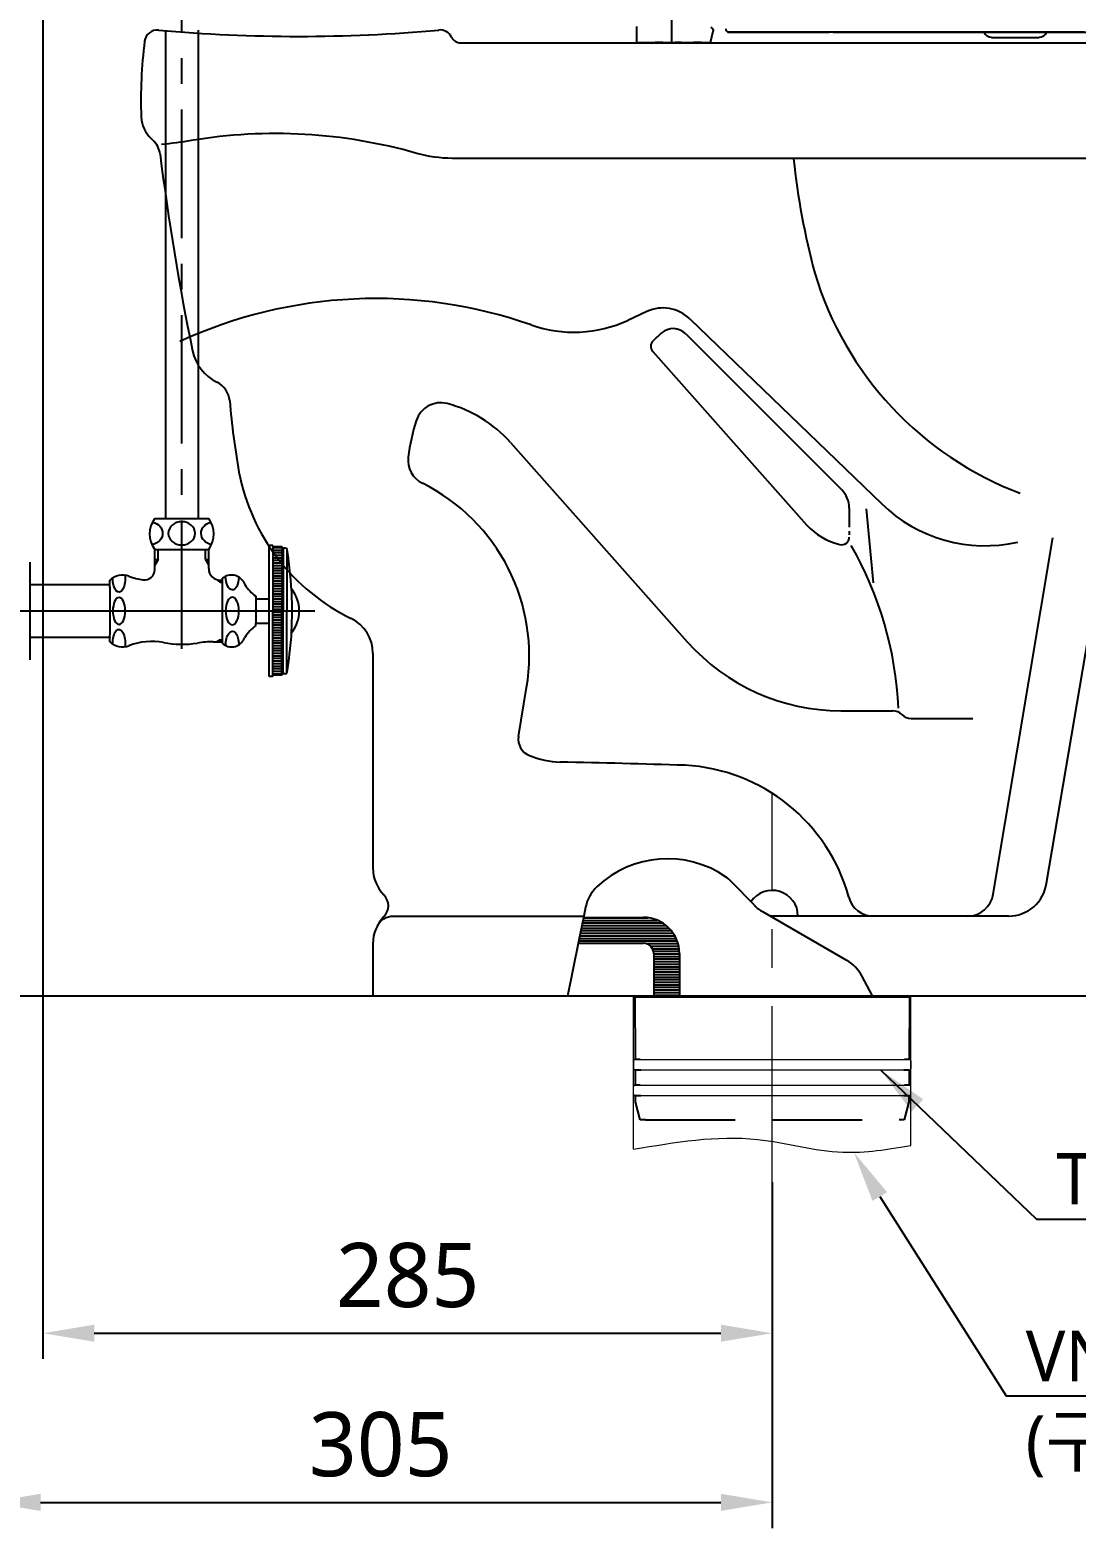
# Model space of a CAD drawing. Extents: x 498 to 2697, y -46 to 2222.
# Drawn here: x 713 to 1120, y -46 to 538 of the extents above; entities that cross this region are included whole.
import ezdxf

# ---------------------------------------------------------------- set-up
doc = ezdxf.new("R2010")
doc.units = 0
doc.header["$LTSCALE"] = 20
doc.header["$MEASUREMENT"] = 0
doc.linetypes.add('CENTER', pattern=[2, 1.25, -0.25, 0.25, -0.25])
doc.linetypes.add('HIDDEN', pattern=[0.375, 0.25, -0.125])
doc.layers.get('0').update_dxf_attribs({"linetype": 'CONTINUOUS'})
doc.layers.get('DEFPOINTS').update_dxf_attribs({"linetype": 'CONTINUOUS'})
for name, color, linetype in [('1', 1, 'CONTINUOUS'), ('2', 2, 'CONTINUOUS'), ('3', 3, 'CONTINUOUS'), ('4', 4, 'CONTINUOUS'), ('6', 6, 'CONTINUOUS'), ('CEN', 1, 'CENTER'), ('CENTER', 2, 'CENTER')]:
    doc.layers.add(name, color=color, linetype=linetype)
doc.styles.add('ROMANS', font='romans')
doc.styles.get("Standard").update_dxf_attribs({"font": 'NanumGothic.ttf'})
doc.dimstyles.get("Standard").update_dxf_attribs({"dimtxt": 2.5, "dimasz": 2, "dimexe": 2, "dimexo": 1, "dimgap": 1.5, "dimtad": 1, "dimdec": 0, "dimlfac": 10, "dimrnd": 0.5, "dimzin": 0, "dimdsep": 46, "dimtxsty": 'Standard', "dimcen": 0, "dimclrd": 7, "dimclrt": 2, "dimadec": 0, "dimazin": 0, "dimtfac": 1, "dimtdec": 0, "dimtofl": 0, "dimtmove": 0, "dimatfit": 3, "dimfxl": 0, "dimtolj": 1, "dimtzin": 0, "dimarcsym": 0})

# ---------------------------------------------------------------- blocks, each defined once
blk = doc.blocks.new('*X0')
at = {"color": 0}
for p, q in [((1041.83, 977), (1066.89, 977)), ((1040.8, 972), (1075.83, 972)), ((1041.01, 973), (1074.92, 973)), ((1041.21, 974), (1073.82, 974)), ((1041.42, 975), (1072.42, 975)), ((1041.62, 976), (1070.5, 976)), ((1039.98, 968), (1078.12, 968)), ((1040.19, 969), (1077.7, 969)), ((1040.39, 970), (1077.19, 970)), ((1040.6, 971), (1076.57, 971)), ((1066, 967), (1078.45, 967)), ((1067.78, 966), (1078.7, 966)), ((1068.53, 965), (1078.87, 965)), ((1068.9, 964), (1078.97, 964)), ((1068.99, 963), (1078.99, 963)), ((1068.99, 962), (1078.99, 962)), ((1068.99, 961), (1078.99, 961)), ((1068.99, 960), (1078.99, 960)), ((1068.99, 959), (1078.99, 959)), ((1068.99, 958), (1078.99, 958)), ((1068.99, 957), (1078.99, 957)), ((1068.99, 956), (1078.99, 956)), ((1068.99, 955), (1078.99, 955)), ((1068.99, 954), (1078.99, 954)), ((1068.99, 953), (1078.99, 953)), ((1068.99, 952), (1078.99, 952)), ((1068.99, 951), (1078.99, 951)), ((1068.99, 950), (1078.99, 950)), ((1068.99, 949), (1078.99, 949)), ((1068.99, 948), (1078.99, 948)), ((1068.99, 947), (1078.99, 947))]:
    blk.add_line(p, q, dxfattribs=at)
blk = doc.blocks.new('*D3')
at = {"layer": '3', "color": 3, "lineweight": -2}
for p, q in [((771.94, 931.05), (526.75, 931.05)), ((536.75, 181.21), (536.75, 911.05)), ((651.75, 161.21), (526.75, 161.21))]:
    blk.add_line(p, q, dxfattribs=at)
at = {"layer": '3', "color": 3}
for points in [[(533.42, 911.05), (540.09, 911.05), (536.75, 931.05)], [(533.42, 181.21), (540.09, 181.21), (536.75, 161.21)]]:
    blk.add_solid(points, dxfattribs=at)
at = {"layer": 'DEFPOINTS', "color": 0}
for p in [(536.75, 931.05), (771.94, 931.05), (651.75, 161.21)]:
    blk.add_point(p, dxfattribs=at)
at = {"layer": '3', "color": 2, "insert": (514.25, 546.13), "char_height": 25, "attachment_point": 5, "rotation": 90}
blk.add_mtext('\\A1;770', dxfattribs=at)
blk = doc.blocks.new('*D5')
at = {"color": 3, "lineweight": -2}
for p, q in [((696.75, 161.21), (696.75, -46.07)), ((1001.75, 88.68), (1001.75, -46.07)), ((716.75, -36.07), (981.75, -36.07))]:
    blk.add_line(p, q, dxfattribs=at)
at = {"color": 3}
for points in [[(716.75, -32.73), (716.75, -39.4), (696.75, -36.07)], [(981.75, -32.73), (981.75, -39.4), (1001.75, -36.07)]]:
    blk.add_solid(points, dxfattribs=at)
at = {"layer": 'DEFPOINTS', "color": 0}
for p in [(696.75, 161.21), (1001.75, 88.68), (1001.75, -36.07)]:
    blk.add_point(p, dxfattribs=at)
at = {"color": 2, "insert": (849.25, -13.57), "char_height": 25, "attachment_point": 5}
blk.add_mtext('\\A1;305', dxfattribs=at)
blk = doc.blocks.new('A$C67E6698E')
at = {"color": 2}
for p, q in [((486.02, 0), (486.02, 6.38)), ((329.33, 2.1), (329.32, 2.1)), ((333.58, 2.1), (329.33, 2.1)), ((340.02, 2.1), (333.58, 2.1)), ((345.62, 2.1), (340.02, 2.1)), ((347.86, 2.1), (345.62, 2.1)), ((456.38, 4.38), (457.5, 0)), ((457.5, 0), (459.26, 0)), ((459.26, 0), (460.95, 0.1)), ((460.95, 0.1), (463.95, 0.1)), ((475.95, 0.1), (478.95, 0.1)), ((478.95, 0.1), (480.64, 0)), ((480.64, 0), (486.02, 0))]:
    blk.add_line(p, q, dxfattribs=at)
for points in [[(457.21, 6.12), (456.89, 5.92), (456.56, 5.54), (456.37, 5.08), (456.35, 4.96)], [(329.47, 4.1), (325.52, 4.1), (320.95, 4.1), (316.56, 4.1), (312.14, 4.1), (310.08, 4.1), (308.02, 4.1), (305.9, 4.1), (303.76, 4.1), (302.18, 4.1)], [(311.78, 4.13), (315.44, 4.13), (323.46, 4.13), (331.44, 4.13), (339.36, 4.13), (347.22, 4.13), (354.99, 4.13), (362.69, 4.13), (366.55, 4.13)], [(331.61, 4.1), (329.47, 4.1)], [(340.38, 4.1), (338.07, 4.1), (333.73, 4.1), (331.61, 4.1)], [(343.19, 4.1), (342.7, 4.1), (340.38, 4.1)], [(394.14, 4.1), (391.16, 4.1), (385.31, 4.1), (379.57, 4.1), (373.88, 4.1), (368.28, 4.1), (362.73, 4.1), (357.57, 4.1), (352.48, 4.1), (347.53, 4.1), (343.19, 4.1)], [(366.55, 4.13), (370.29, 4.13), (374.06, 4.13)], [(374.06, 4.13), (377.81, 4.13), (378.56, 4.13)], [(378.56, 4.13), (382.57, 4.13), (387.29, 4.13), (391.97, 4.13), (396.61, 4.13), (401.19, 4.13), (405.56, 4.13), (409.67, 4.13), (411.03, 4.13), (412.36, 4.13), (413.66, 4.13), (415.07, 4.13), (416.67, 4.13), (418.43, 4.13), (420.36, 4.13), (422.48, 4.13), (424.77, 4.13), (427.71, 4.13), (430.89, 4.13), (434.29, 4.13), (437.91, 4.13), (441.73, 4.13), (445.74, 4.13)], [(398.49, 4.1), (397.1, 4.1), (394.14, 4.1)], [(409.57, 4.1), (408.78, 4.1), (402.84, 4.1), (398.49, 4.1)], [(414.35, 4.1), (411.13, 4.1)], [(416.04, 4.1), (414.81, 4.1), (414.35, 4.1)], [(417.89, 4.1), (416.04, 4.1)], [(421.58, 4.1), (420.94, 4.1), (417.89, 4.1)], [(426.23, 4.1), (421.58, 4.1)], [(429.31, 4.1), (427.1, 4.1), (426.23, 4.1)], [(431.01, 4.1), (429.31, 4.1)], [(432.8, 4.1), (431.01, 4.1)], [(439.83, 4.1), (439.45, 4.1), (433.25, 4.1), (432.8, 4.1)], [(445.59, 4.1), (439.83, 4.1)], [(445.74, 4.13), (445.59, 4.1)], [(445.69, 4.13), (446.83, 4.15), (447.85, 4.16), (448.74, 4.17), (449.5, 4.19), (450.1, 4.2), (450.54, 4.22)], [(450.52, 4.11), (450.4, 4.1)], [(450.64, 4.14), (450.62, 4.13), (450.52, 4.11)], [(450.54, 4.22), (450.88, 4.43), (451.12, 4.69), (451.26, 5.04), (451.27, 5.41)], [(450.64, 4.13), (450.69, 4.16)], [(456.41, 5.37), (456.35, 4.95)], [(456.35, 4.96), (456.35, 4.57), (456.38, 4.38)]]:
    blk.add_lwpolyline(points, dxfattribs=at)
blk.add_arc((347.86, 5.1), 3, 270, 340.67602, dxfattribs=at)
for centre, major_axis, ratio, start_param, end_param in [((329.33, 5.1), (0, -3), 0.999382, 5.049658, 6.283185), ((469.95, 0.1), (6, 0), 0.017455, 0, 3.141587)]:
    blk.add_ellipse(centre, major_axis=major_axis, ratio=ratio, start_param=start_param, end_param=end_param, dxfattribs=at)
for points in [[(446.23, 4.1), (446.03, 4.1), (445.81, 4.1), (445.59, 4.1)], [(446.28, 4.1), (446.26, 4.1), (446.25, 4.1), (446.23, 4.1)]]:
    blk.add_open_spline(points, degree=3, dxfattribs=at)
blk.add_open_spline([(450.32, 4.1), (450.27, 4.1), (450.03, 4.1), (449.24, 4.1), (447.86, 4.1), (446.76, 4.1), (446.28, 4.1)], degree=3, knots=[0.1229441, 0.1229441, 0.1229441, 0.1229441, 0.25, 0.5, 0.75, 0.9214276, 0.9214276, 0.9214276, 0.9214276], dxfattribs=at)
at = {"layer": 'CEN', "color": 2, "ltscale": 5}
blk.add_line((472.45, 0), (472.45, 14.12), dxfattribs=at)
blk = doc.blocks.new('*D52')
at = {"layer": '3', "color": 3, "lineweight": -2}
for p, q in [((717.7, 887.55), (717.7, 19.83)), ((1001.75, 88.68), (1001.75, 19.83)), ((737.7, 29.83), (981.75, 29.83))]:
    blk.add_line(p, q, dxfattribs=at)
at = {"layer": '3', "color": 3}
for points in [[(737.7, 33.16), (737.7, 26.5), (717.7, 29.83)], [(981.75, 33.16), (981.75, 26.5), (1001.75, 29.83)]]:
    blk.add_solid(points, dxfattribs=at)
at = {"layer": 'DEFPOINTS', "color": 0}
for p in [(717.7, 887.55), (1001.75, 88.68), (1001.75, 29.83)]:
    blk.add_point(p, dxfattribs=at)
at = {"layer": '3', "color": 2, "insert": (859.73, 52.33), "char_height": 25, "attachment_point": 5}
blk.add_mtext('\\A1;285', dxfattribs=at)
blk = doc.blocks.new('A$C28a3893e')
at = {"color": 1, "linetype": 'CENTER', "lineweight": 0, "ltscale": 3}
blk.add_line((54.01, 110.2), (54.01, 268.27), dxfattribs=at)
at = {"color": 3, "linetype": 'Continuous', "lineweight": 0}
for p, q in [((0, 129.51), (0, 188.93)), ((108.02, 131), (108.02, 188.93))]:
    blk.add_line(p, q, dxfattribs=at)
at = {"color": 2, "linetype": 'HIDDEN', "ltscale": 7}
for p, q in [((0.69, 164.43), (0.57, 188.93)), ((107.45, 188.93), (107.34, 164.43)), ((2.51, 164.43), (0.69, 164.43)), ((107.34, 164.43), (105.51, 164.43)), ((0.7, 160.43), (2.81, 160.43)), ((0.73, 154.43), (0.7, 160.43)), ((105.21, 160.43), (107.32, 160.43)), ((107.32, 160.43), (107.29, 154.43)), ((2.51, 154.43), (0.5, 154.43)), ((107.52, 154.43), (105.51, 154.43)), ((0.5, 150.43), (2.81, 150.43)), ((0.76, 147.93), (0.75, 150.43)), ((2.61, 140.93), (0.76, 147.93)), ((105.21, 150.43), (107.52, 150.43)), ((107.26, 147.93), (105.41, 140.93)), ((107.27, 150.43), (107.26, 147.93)), ((4.61, 140.93), (2.61, 140.93)), ((4.61, 140.93), (54.01, 140.93)), ((54.01, 140.93), (103.41, 140.93)), ((105.41, 140.93), (103.41, 140.93))]:
    blk.add_line(p, q, dxfattribs=at)
at = {"color": 2, "linetype": 'Continuous', "lineweight": 0}
for p, q in [((0, 163.93), (0, 160.93)), ((108.02, 163.93), (108.02, 160.93))]:
    blk.add_line(p, q, dxfattribs=at)
at = {"color": 2, "linetype": 'HIDDEN', "lineweight": 0, "ltscale": 7}
for p, q in [((0.69, 164.43), (0.5, 164.43)), ((0.7, 160.43), (0.5, 160.43))]:
    blk.add_line(p, q, dxfattribs=at)
at = {"color": 2, "linetype": 'Continuous', "lineweight": 0, "ltscale": 7}
for p, q in [((0.69, 164.43), (107.52, 164.43)), ((0.7, 160.43), (107.52, 160.43)), ((2.51, 154.43), (105.51, 154.43)), ((2.81, 150.43), (105.21, 150.43))]:
    blk.add_line(p, q, dxfattribs=at)
at = {"color": 2, "linetype": 'HIDDEN', "lineweight": 0, "ltscale": 7}
for centre, start, end in [((0.5, 163.93), 90, 180), ((107.52, 163.93), 0, 90), ((0.5, 160.93), 180, 270), ((107.52, 160.93), 270, 360), ((0.5, 153.93), 90, 180), ((107.52, 153.93), 0, 90), ((0.5, 150.93), 180, 270), ((107.52, 150.93), 270, 0)]:
    blk.add_arc(centre, 0.5, start, end, dxfattribs=at)
at = {"color": 3, "linetype": 'Continuous', "lineweight": 0}
blk.add_spline([(0, 129.51), (48.32, 133.34), (81.57, 128.37), (108.02, 131)], degree=3, dxfattribs=at)
at = {"layer": '3'}
blk.add_line((0, 188.93), (108.02, 188.93), dxfattribs=at)
blk.add_lwpolyline([(95.92, 111.09), (145.09, 33.42), (412.84, 33.42)], dxfattribs=at)
at = {"layer": '3', "color": 3}
blk.add_solid([(93.04, 109.41), (85.8, 128.34), (98.79, 112.78)], dxfattribs=at)
at = {"layer": '2', "insert": (164.61, 117.97), "char_height": 20, "attachment_point": 4}
blk.add_mtext('TFC 202VN', dxfattribs=at)
at = {"layer": '2', "insert": (152.74, 30.27), "char_height": 19.8, "attachment_point": 4, "style": 'ROMANS'}
blk.add_mtext('{\\fNanumGothic|b0|i0|c129|p50;VN 100 SDR33\\P(구 VG2 100 염비관)}', dxfattribs=at)
at = {"layer": '3'}
blk.add_leader([(96.14, 160.43), (156.91, 102.3), (322.83, 102.3)], dimstyle='Standard', override={"dimtxt": 20, "dimasz": 20, "dimexe": 20, "dimexo": 0, "dimgap": 10, "dimtad": 0, "dimdec": 0, "dimzin": 8, "dimclrd": 3, "dimclre": 3, "dimclrt": 2, "dimtdec": 0, "dimtix": 1, "dimtofl": 1, "dimarcsym": 1}, dxfattribs=at)
blk = doc.blocks.new('A$C1d129c86')
at = {"layer": '3'}
blk.add_blockref('A$C28a3893e', (0, 0), dxfattribs=at)

msp = doc.modelspace()

# ---------------------------------------------------------------- linework, layer by layer
for p, q in [((880.3908, 532.53144), (1430.77093, 532.53144)), ((759.81031, 495.26865), (760.49782, 494.63026)), ((952.91086, 427.85097), (945.45644, 424.40504)), ((969.61632, 425.03363), (1044.42274, 352.90723)), ((968.15941, 419.13994), (1028.83868, 358.36577)), ((955.19507, 412.30611), (1015.14857, 344.77682)), ((899.74509, 376.85872), (968.68222, 299.21061)), ((1038.30238, 351.00061), (1041.00851, 322.14722)), ((1087.79361, 200.89163), (1110.98899, 339.67461)), ((1108.62186, 205.17554), (1129.19045, 326.52059)), ((846.20721, 294.72775), (846.20721, 211.08736)), ((902.86087, 262.3091), (906.06434, 281.32693)), ((1093.77649, 192.32381), (1000.91557, 192.32381)), ((846.20721, 181.58877), (846.20721, 161.21338))]:
    msp.add_line(p, q)
at = {"linetype": 'CENTER', "ltscale": 0.3}
msp.add_line((1031.76209, 351.30023), (1031.76209, 339.98948), dxfattribs=at)
at = {"color": 7}
for p, q in [((1028.50686, 272.32381), (1048.70652, 272.32381)), ((1055.84795, 269.32381), (1079.85544, 269.32381)), ((994.78482, 196.53485), (985.92853, 205.70725)), ((929.07799, 195.85437), (928.3545, 192.32381)), ((1030.84228, 175.06979), (998.09536, 193.94978)), ((928.3545, 192.32381), (926.29795, 182.28819)), ((928.3545, 191.805), (951.57585, 191.805)), ((926.29795, 182.28819), (921.97557, 161.19562)), ((926.29795, 181.76937), (951.57585, 181.76937)), ((955.5901, 177.75512), (955.5901, 161.21338)), ((965.62572, 177.75512), (965.62572, 161.21338)), ((1040.76704, 161.21338), (1036.64213, 169.04421))]:
    msp.add_line(p, q, dxfattribs=at)
at = {"color": 2}
for p, q in [((846.20721, 161.21338), (946.43844, 161.21338)), ((1040.76704, 161.21338), (1336.24283, 161.21338))]:
    msp.add_line(p, q, dxfattribs=at)
at = {"color": 0, "linetype": 'ByBlock'}
msp.add_line((899.23701, 161.21338), (913.82999, 161.21338), dxfattribs=at)
for points in [[(1446.63468, 487.53144), (877.09777, 487.53144, -0.069815292), (863.33724, 489.46224, 0.111385673), (775.46341, 494.47224, -0.016394971), (763.8727, 492.93193)], [(847.91097, 188.54522, -0.279563369), (854.14082, 192.32381), (928.3545, 192.32381)]]:
    msp.add_lwpolyline(points, format="xyb")
for centre, radius, start, end in [((762.26003, 532.53144), 5.01781, 84.25080447, 172.764345), ((936.48486, 510.41157), 180.64122, 172.764345, 182.14760853), ((768.00482, 504.0935), 12.04275, 182.14760853, 227.1210964), ((754.35194, 488.01162), 9.03206, 7.14313861, 47.1210964), ((1749.12944, 612.67838), 993.5267, 187.14313861, 191.61819692), ((1302.0425, 518.36899), 293.62896, 186.06134882, 194.90474287), ((1145.33179, 481.11062), 132.6773, 196.76337423, 249.24653623), ((847.43112, 250.44467), 182.48336, 70.64618496, 114.75387876), ((959.20491, 414.23536), 15, 46.04494581, 114.8095433), ((924.47627, 469.79042), 50, 250.64618496, 294.8095433), ((963.2058, 414.19406), 7, 44.95522625, 131.72799037), ((957.43849, 414.29786), 3, 133.99638886, 221.59914106), ((1031.76209, 337.32381), 110, 131.72799037, 133.99638886), ((793.16128, 416.12987), 17.56234, 191.61819692, 243.80335361), ((781.42109, 392.26714), 9.03206, 4.80453834, 63.80335361), ((1090.43223, 418.24017), 301.0687, 184.80453834, 190.12028593), ((872.61815, 382.32381), 10, 75.13237106, 162.52343792), ((862.35468, 343.66297), 50, 41.59914106, 75.13237106), ((939.38695, 361.30172), 80, 162.52343792, 172.93507279), ((869.91843, 369.9113), 10, 172.93507279, 243.58630341), ((872.89949, 380.4407), 80.28499, 190.84285862, 244.03201643), ((832.10624, 293.78484), 75, 350.43854687, 63.58630341), ((1021.76209, 351.30023), 10, 0, 44.95522625), ((1084.5558, 394.19313), 57.57767, 225.81121062, 282.84972748), ((1033.76443, 361.30425), 24.8939, 221.59914106, 256.79233828), ((1028.76209, 339.98948), 3, 256.79233828, 0), ((911.04742, 267.13648), 139.97879, 2.55776518, 29.81996016), ((831.15377, 294.72775), 15.05343, 0, 64.03201643), ((1028.50686, 352.32381), 80, 221.59914106, 270), ((1048.70652, 267.32381), 5, 44.427004, 90), ((1055.84795, 274.32381), 5, 224.427004, 270), ((909.79689, 261.3648), 7, 172.24715419, 247.91056481), ((920.32638, 287.30954), 35, 247.91056481, 268.04438182), ((832.31924, -4062.48617), 4315.68933, 88.2011051, 88.84738234), ((964.06836, 181.17552), 70, 15.32855302, 86.94815759), ((861.26064, 211.08736), 15.05343, 180, 224.4153086), ((1093.77649, 207.32381), 15, 270, 351.76590415), ((846.20721, 196.33806), 6.02137, 315.5846914, 44.4153086), ((1041.22242, 202.32381), 10, 195.32855302, 270), ((1077.8967, 202.32381), 10, 270, 351.76590415), ((861.26064, 181.58877), 15.05343, 135.5846914, 180)]:
    msp.add_arc(centre, radius, start, end)
at = {"color": 2}
for centre, radius, start, end in [((872.29983, 532.53144), 5.01781, 26.38779996, 95.74919553), ((880.3908, 536.54569), 4.01425, 206.38779996, 270)]:
    msp.add_arc(centre, radius, start, end, dxfattribs=at)
at = {"color": 7}
for centre, radius, start, end in [((960.97209, 174.5174), 40.14249, 55.73109334, 133.11382652), ((975.09918, 195.2511), 15.05343, 43.99550901, 55.73109334), ((943.82497, 192.83235), 15.05343, 133.11382652, 168.41903051), ((1001.75396, 192.32381), 10.03562, 0, 146.00743787), ((1005.61417, 206.991), 15.05343, 223.99550901, 240.03472876), ((951.57585, 177.75512), 14.04987, 0, 90), ((951.57585, 177.75512), 4.01425, 0, 90), ((1023.32347, 162.02858), 15.05343, 27.77812615, 60.03472876)]:
    msp.add_arc(centre, radius, start, end, dxfattribs=at)
at = {"layer": '1'}
msp.add_line((672.09414, 311.21338), (823.63605, 311.21338), dxfattribs=at)
at = {"layer": '3', "color": 7}
msp.add_arc((817.27993, 1137.18835), 602.1374, 264.79618683, 275.20381317, dxfattribs=at)
at = {"layer": '4'}
for p, q in [((765.40396, 537.53274), (765.40396, 347.21338)), ((778.10396, 537.53274), (778.10396, 347.21338)), ((761.25396, 347.21338), (765.40396, 347.21338)), ((765.40396, 347.21338), (782.25396, 347.21338)), ((761.25396, 327.30175), (761.25396, 335.21338)), ((761.25396, 335.21338), (782.25396, 335.21338)), ((762.50396, 331.21338), (762.50396, 335.21338)), ((781.00396, 331.21338), (781.00396, 335.21338)), ((782.25396, 327.71338), (782.25396, 335.21338)), ((805.75396, 335.71338), (805.75396, 336.71338)), ((807.25396, 336.71338), (805.75396, 336.71338)), ((805.75396, 311.21338), (805.75396, 335.71338)), ((807.25396, 336.51338), (807.25396, 336.71338)), ((807.25396, 336.51338), (807.25396, 311.21338)), ((810.75396, 335.8019), (807.25396, 335.8019)), ((810.75396, 334.8019), (807.25396, 334.8019)), ((810.75396, 333.8019), (807.25396, 333.8019)), ((810.75396, 332.8019), (807.25396, 332.8019)), ((810.75396, 336.21338), (807.55396, 336.21338)), ((810.75396, 336.21338), (810.75396, 311.21338)), ((811.25396, 335.71338), (810.75396, 336.21338)), ((811.25396, 335.71338), (811.25396, 311.21338)), ((812.07772, 335.71338), (811.25396, 335.71338)), ((812.66915, 335.21338), (812.66915, 311.21338)), ((712.62968, 330.21338), (712.62968, 292.21338)), ((762.50396, 331.21338), (761.25396, 329.04832)), ((761.25396, 331.21338), (762.50396, 331.21338)), ((781.00396, 331.21338), (782.25396, 329.04832)), ((781.00396, 331.21338), (782.25396, 331.21338)), ((810.75396, 331.8019), (807.25396, 331.8019)), ((810.75396, 330.8019), (807.25396, 330.8019)), ((810.75396, 329.8019), (807.25396, 329.8019)), ((810.75396, 328.8019), (807.25396, 328.8019)), ((810.75396, 327.8019), (807.25396, 327.8019)), ((712.62968, 321.46338), (743.75396, 321.46338)), ((743.75284, 320.46451), (743.75284, 323.21227)), ((786.75396, 322.46338), (785.45493, 323.40496)), ((786.75396, 323.21338), (787.66736, 323.21338)), ((786.75396, 322.46338), (786.75396, 323.21338)), ((786.75396, 322.46338), (787.66736, 322.46338)), ((787.66736, 323.21338), (787.66736, 323.9341)), ((787.66736, 299.21338), (787.66736, 323.21338)), ((795.78077, 322.53489), (796.33314, 321.57817)), ((810.75396, 326.8019), (807.25396, 326.8019)), ((810.75396, 325.8019), (807.25396, 325.8019)), ((810.75396, 324.8019), (807.25396, 324.8019)), ((810.75396, 323.8019), (807.25396, 323.8019)), ((810.75396, 322.8019), (807.25396, 322.8019)), ((810.75396, 321.8019), (807.25396, 321.8019)), ((743.75396, 320.46338), (743.75396, 301.96338)), ((800.66736, 316.94572), (800.66736, 315.96338)), ((800.66736, 315.96338), (805.75396, 315.96338)), ((800.66736, 315.96338), (800.66736, 306.46338)), ((810.75396, 320.8019), (807.25396, 320.8019)), ((810.75396, 319.8019), (807.25396, 319.8019)), ((810.75396, 318.8019), (807.25396, 318.8019)), ((810.75396, 317.8019), (807.25396, 317.8019)), ((810.75396, 316.8019), (807.25396, 316.8019)), ((810.75396, 315.8019), (807.25396, 315.8019)), ((805.75396, 285.71338), (805.75396, 311.21338)), ((810.75396, 314.8019), (807.25396, 314.8019)), ((810.75396, 313.8019), (807.25396, 313.8019)), ((810.75396, 312.8019), (807.25396, 312.8019)), ((810.75396, 311.8019), (807.25396, 311.8019)), ((807.25396, 285.91338), (807.25396, 311.21338)), ((810.75396, 310.62486), (807.25396, 310.62486)), ((810.75396, 309.62486), (807.25396, 309.62486)), ((810.75396, 286.21338), (810.75396, 311.21338)), ((811.25396, 286.71338), (811.25396, 311.21338)), ((812.66915, 287.21338), (812.66915, 311.21338)), ((800.66736, 305.48104), (800.66736, 306.46338)), ((800.66736, 306.46338), (805.75396, 306.46338)), ((810.75396, 308.62486), (807.25396, 308.62486)), ((810.75396, 307.62486), (807.25396, 307.62486)), ((810.75396, 306.62486), (807.25396, 306.62486)), ((810.75396, 305.62486), (807.25396, 305.62486)), ((810.75396, 304.62486), (807.25396, 304.62486)), ((810.75396, 303.62486), (807.25396, 303.62486)), ((712.62968, 300.96338), (743.75396, 300.96338)), ((743.75396, 299.21338), (743.75396, 301.96338)), ((743.75396, 300.96338), (743.75396, 300.78164)), ((743.75396, 299.21338), (743.75396, 300.78164)), ((784.04217, 299.21338), (787.66736, 299.21338)), ((786.75396, 299.96338), (785.45493, 299.21338)), ((786.75396, 299.96338), (787.66736, 299.96338)), ((786.75396, 299.21338), (786.75396, 299.96338)), ((787.66736, 298.49267), (787.66736, 299.21338)), ((795.78077, 299.89187), (796.33314, 300.84859)), ((810.75396, 302.62486), (807.25396, 302.62486)), ((810.75396, 301.62486), (807.25396, 301.62486)), ((810.75396, 300.62486), (807.25396, 300.62486)), ((810.75396, 299.62486), (807.25396, 299.62486)), ((810.75396, 298.62486), (807.25396, 298.62486)), ((810.75396, 297.62486), (807.25396, 297.62486)), ((810.75396, 296.62486), (807.25396, 296.62486)), ((810.75396, 295.62486), (807.25396, 295.62486)), ((810.75396, 294.62486), (807.25396, 294.62486)), ((810.75396, 293.62486), (807.25396, 293.62486)), ((810.75396, 292.62486), (807.25396, 292.62486)), ((810.75396, 291.62486), (807.25396, 291.62486)), ((810.75396, 290.62486), (807.25396, 290.62486)), ((810.75396, 289.62486), (807.25396, 289.62486)), ((810.75396, 288.62486), (807.25396, 288.62486)), ((810.75396, 287.62486), (807.25396, 287.62486)), ((810.75396, 286.62486), (807.25396, 286.62486)), ((810.75396, 286.21338), (807.55396, 286.21338)), ((811.25396, 286.71338), (810.75396, 286.21338)), ((812.07772, 286.71338), (811.25396, 286.71338)), ((807.25396, 285.71338), (805.75396, 285.71338)), ((807.25396, 285.71338), (807.25396, 285.91338))]:
    msp.add_line(p, q, dxfattribs=at)
for centre, radius, start, end in [((769.25396, 341.21338), 10, 143.13010235, 216.86989765), ((774.25396, 341.21338), 10, 323.13010235, 36.86989765), ((807.55396, 336.51338), 0.3, 180, 270), ((812.07772, 335.01338), 0.7, 9.49341, 90), ((669.75396, 311.21338), 145, 1.94314208, 9.49341), ((757.25396, 327.30175), 4, 262.28832154, 0), ((786.75396, 327.71338), 4.5, 180, 270), ((748.66033, 318.22063), 7, 69.03386253, 134.51293636), ((760.0488, 347.94109), 24.82771, 249.03386253, 262.28832154), ((791.1415, 319.85641), 5.35697, 30, 130.43056562), ((808.45749, 328.57817), 14, 210, 236.19017959), ((669.75396, 311.21338), 145, 350.50659, 1.94314208), ((803.49973, 311.16805), 14, 0.24727149, 38.21407326), ((803.49973, 311.28889), 14, 321.78592674, 359.75272851), ((808.45749, 293.84859), 14, 123.80982041, 150), ((748.66033, 304.20613), 7, 225.5, 290.96613747), ((760.0488, 274.48567), 24.82771, 79.26272498, 110.96613747), ((771.75396, 336.21338), 38, 259.26272601, 279.30482553), ((784.04217, 261.21338), 38, 89.99999738, 99.30482351), ((791.1415, 302.57036), 5.35697, 229.56943438, 330), ((807.55396, 285.91338), 0.3, 90, 180), ((812.07772, 287.41338), 0.7, 270, 350.50659)]:
    msp.add_arc(centre, radius, start, end, dxfattribs=at)
at = {"layer": '4', "extrusion": (0, 0, -1)}
for centre, major_axis, ratio, start_param, end_param in [((759.07129, 341.44097), (-5.22946, 0), 0.866391406, 1.82411945, 4.498970222), ((784.52723, 341.44097), (-5.22946, 0), 0.866391406, 4.942097007, 7.584650449), ((747.31503, 323.71828), (0, -5.21778), 0.460090084, 4.433610919, 7.934687634), ((791.43262, 324.80567), (0, -5.39901), 0.478204164, 4.790779575, 7.834250848), ((747.31503, 298.7991), (0, -5.21778), 0.460090084, 1.472185923, 5.009627066), ((791.43262, 297.89294), (0, -5.39901), 0.478204164, 1.540107538, 4.68362008)]:
    msp.add_ellipse(centre, major_axis=major_axis, ratio=ratio, start_param=start_param, end_param=end_param, dxfattribs=at)
for centre, major_axis, ratio in [((771.75396, 341.44097), (-5.22946, 0), 0.866391406), ((747.31503, 311.21338), (0, -5.21778), 0.460090084), ((791.43262, 311.21338), (0, -5.39901), 0.478204164)]:
    msp.add_ellipse(centre, major_axis=major_axis, ratio=ratio, dxfattribs=at)
at = {"layer": '6'}
msp.add_lwpolyline([(2696.75396, 2083.43982), (696.75396, 2083.43982), (696.75396, 161.21338), (2492.30899, 161.21338), (2492.30899, 1161.21338)], dxfattribs=at)
at = {"layer": 'CENTER', "color": 2, "linetype": 'CENTER', "ltscale": 2}
msp.add_line((771.75396, 296.50084), (771.75396, 607.14294), dxfattribs=at)
at = {"layer": 'DEFPOINTS', "color": 0, "linetype": 'ByBlock'}
for p in [(926.29795, 181.76937), (884.9004, 161.21338)]:
    msp.add_point(p, dxfattribs=at)

# ---------------------------------------------------------------- block references
at = {"xscale": -1}
msp.add_blockref('A$C67E6698E', (1435.04122, 532.53144), dxfattribs=at)
at = {"color": 7, "xscale": 1.003562326165992, "yscale": 1.003562326165992, "zscale": 1.003562326165992}
msp.add_blockref('*X0', (-117.21263, -788.80477), dxfattribs=at)
at = {"layer": '3'}
msp.add_blockref('A$C1d129c86', (947.74324, -28.02106), dxfattribs=at)

# ---------------------------------------------------------------- dimensions: what is measured, and where the dimension line sits
dim = msp.add_linear_dim(base=(1001.75396, -36.06703), p1=(696.75396, 161.21338), p2=(1001.75396, 88.6773), dimstyle='Standard', override={"dimtxt": 25, "dimasz": 20, "dimexe": 10, "dimexo": 0, "dimgap": 10, "dimdec": 4, "dimlfac": 1, "dimzin": 8, "dimclrd": 3, "dimclre": 3, "dimtdec": 4, "dimarcsym": 1})
dim.commit()
dim.dimension.update_dxf_attribs({"geometry": '*D5', "text_midpoint": (849.25396, -13.56703)})
dim = msp.add_linear_dim(base=(536.75396, 931.04926), p1=(651.75396, 161.21338), p2=(771.94258, 931.04926), angle=90, dimstyle='Standard', override={"dimtxt": 25, "dimasz": 20, "dimexe": 10, "dimexo": 0, "dimgap": 10, "dimdec": 4, "dimlfac": 1, "dimzin": 8, "dimclrd": 3, "dimclre": 3, "dimtdec": 4, "dimarcsym": 1}, dxfattribs=at)
dim.commit()
dim.dimension.update_dxf_attribs({"geometry": '*D3', "text_midpoint": (514.25396, 546.13132)})
dim = msp.add_linear_dim(base=(1001.75396, 29.83037), p1=(717.70317, 887.54926), p2=(1001.75396, 88.6773), text='285', dimstyle='Standard', override={"dimtxt": 25, "dimasz": 20, "dimexe": 10, "dimexo": 0, "dimgap": 10, "dimdec": 4, "dimlfac": 1, "dimzin": 8, "dimclrd": 3, "dimclre": 3, "dimtdec": 4, "dimarcsym": 1}, dxfattribs=at)
dim.commit()
dim.dimension.update_dxf_attribs({"geometry": '*D52', "text_midpoint": (859.72857, 52.33037)})

doc.saveas('drawing.dxf')
